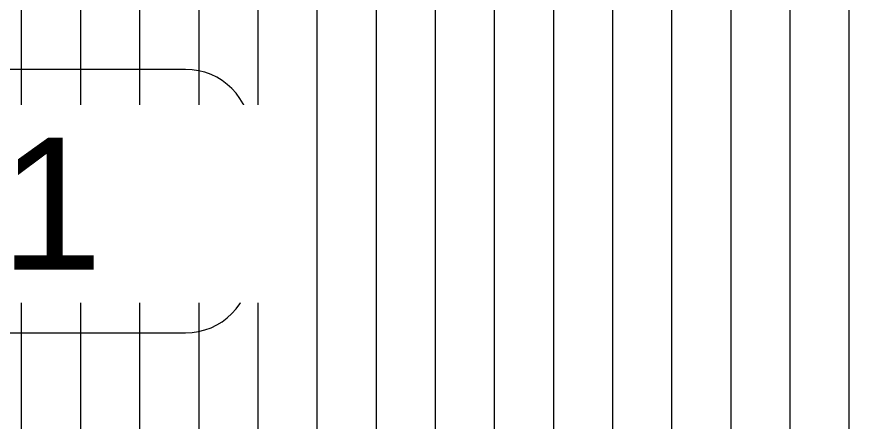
# Model space of a CAD drawing. Header units: millimetres. Extents: x -2361666 to -2009843, y -375 to 29863.
# Drawn here: x -2190135 to -2187517, y 8555 to 9783 of the extents above; entities that cross this region are included whole.
import ezdxf

# ---------------------------------------------------------------- set-up
doc = ezdxf.new("R2010")
doc.units = ezdxf.units.MM
doc.layers.add('A-WALL-IDEN', color=211, linetype='Continuous', lineweight=5)
doc.layers.add('A-WALL-PATT', color=111, linetype='Continuous', lineweight=5)
doc.styles.add('Arial_2', font='arial.ttf', dxfattribs={"height": 400})

# ---------------------------------------------------------------- blocks, each defined once
blk = doc.blocks.new('Wall Tag - Wall Tag 15W-1077267-SOUTH EAST - PART A')
at = {"layer": 'A-WALL-IDEN'}
for p, q in [((-908991.02358, 6800), (-911591.02358, 6800)), ((-908791.02358, 6200), (-908791.02358, 6600)), ((-911591.02358, 6000), (-908991.02358, 6000))]:
    blk.add_line(p, q, dxfattribs=at)
for centre, start, end in [((-908991.02358, 6600), 360, 90), ((-908991.02358, 6200), 270, 0)]:
    blk.add_arc(centre, 200, start, end, dxfattribs=at)

msp = doc.modelspace()

# ---------------------------------------------------------------- hatches: boundary and pattern name
at = {"layer": 'A-WALL-PATT'}
h = msp.add_hatch(dxfattribs=at)
h.set_pattern_fill('FP_104', color=256, style=0, pattern_type=2)
h.set_pattern_definition([(90, (-2124190.72, 7600), (-179.648, 1e-14), [])])
h.paths.add_polyline_path([(-2212405.7, 7600), (-2209821.8, 7600), (-2209822, 10211.5), (-2210438.4, 10545.3), (-2210449.2, 10555.4), (-2210455.4, 10568.4), (-2210456.6, 10609.6), (-2210456.6, 10639.2), (-2212405.7, 10674.4), (-2212405.7, 7676)])
h.paths.add_polyline_path([(-2177560.4, 7600), (-2172968.1, 7600), (-2172968.4, 9511.5), (-2173584.8, 9845.3), (-2173595.6, 9855.4), (-2173601.8, 9868.4), (-2173603, 9883.6), (-2173603, 9974.1), (-2183423.8, 10151.4), (-2183421.6, 10093.3), (-2182801.6, 9755.4), (-2182796.4, 9750.5), (-2182790.1, 9737.5), (-2182788.9, 9706), (-2182788.9, 7600), (-2178537.3, 7600)])
h.paths.add_polyline_path([(-2162987.3, 7600), (-2162987.6, 9411.5), (-2163604, 9745.3), (-2163614.8, 9755.4), (-2163621, 9768.4), (-2163622.2, 9794), (-2173273.7, 9968.2), (-2173273.4, 9944.4), (-2172651.5, 9605.4), (-2172646.2, 9600.5), (-2172640, 9587.5), (-2172638.8, 9556), (-2172638.8, 7600), (-2164861.1, 7600)])
h.paths.add_polyline_path([(-2148300.9, 7600), (-2148300.9, 9517.5), (-2153176.2, 9605.5), (-2152644.3, 9315.4), (-2152639.1, 9310.5), (-2152632.9, 9297.5), (-2152631.7, 9266), (-2152631.7, 7600), (-2149231.3, 7600)])
h.paths.add_polyline_path([(-2209672.1, 7600), (-2209642.1, 7600), (-2209642.4, 10211.5), (-2209672.1, 10227.6), (-2209672.1, 7676)])
h.paths.add_polyline_path([(-2209492.5, 7600), (-2201501.2, 7600), (-2201501.5, 10011.5), (-2202117.9, 10345.3), (-2202128.7, 10355.4), (-2202134.9, 10368.4), (-2202136.1, 10383.6), (-2202136.1, 10489), (-2210103, 10631.3), (-2209505.1, 10305.4), (-2209499.9, 10300.5), (-2209493.7, 10287.5), (-2209492.5, 10256), (-2209492.5, 7676)])
h.paths.add_polyline_path([(-2160953.7, 7600), (-2157912.9, 7600), (-2157913.2, 9311.5), (-2158529.6, 9645.3), (-2158540.4, 9655.4), (-2158546.6, 9668.4), (-2158547.8, 9702.5), (-2163185.2, 9786.1), (-2162670.7, 9505.4), (-2162663.2, 9495.7), (-2162659.3, 9487.5), (-2162658.1, 9456), (-2162658.1, 7600), (-2161930.5, 7600)])
h.paths.add_polyline_path([(-2157763.3, 7600), (-2157733.3, 7600), (-2157733.5, 9311.5), (-2157763.3, 9327.6), (-2157763.3, 7676)])
h.paths.add_polyline_path([(-2157583.6, 7600), (-2152961, 7600), (-2152961.2, 9221.5), (-2153577.6, 9555.3), (-2153588.5, 9565.4), (-2153594.7, 9578.4), (-2153595.9, 9613.1), (-2158126.9, 9694.9), (-2157596.3, 9405.4), (-2157591, 9400.5), (-2157584.8, 9387.5), (-2157583.6, 9356), (-2157583.6, 7676)])
h.paths.add_polyline_path([(-2172818.5, 7600), (-2172788.5, 7600), (-2172788.7, 9511.5), (-2172818.5, 9527.6), (-2172818.5, 7676)])
h.paths.add_polyline_path([(-2182938.6, 7600), (-2182938.8, 9661.5), (-2182968.6, 9677.6), (-2182968.6, 7600)])
h.paths.add_polyline_path([(-2183118.2, 7600), (-2183118.5, 9661.5), (-2183734.9, 9995.3), (-2183745.7, 10005.4), (-2183751.9, 10018.4), (-2183753.1, 10033.6), (-2183753.1, 10157.3), (-2192748.8, 10318.9), (-2192748.5, 10264.4), (-2192126.5, 9925.4), (-2192121.3, 9920.5), (-2192115.1, 9907.5), (-2192113.9, 9876), (-2192113.9, 7600), (-2191530.2, 7600), (-2191530.2, 8400), (-2190395.6, 8400), (-2190395.6, 7600), (-2183177.4, 7600)])
h.paths.add_polyline_path([(-2162837.7, 7600), (-2162807.7, 7600), (-2162808, 9411.5), (-2162837.7, 9427.6), (-2162837.7, 7676)])
h.paths.add_polyline_path([(-2192263.5, 7600), (-2192263.8, 9831.5), (-2192293.5, 9847.6), (-2192293.5, 7600)])
h.paths.add_polyline_path([(-2192443.2, 7600), (-2192443.4, 9831.5), (-2193059.8, 10165.3), (-2193070.6, 10175.4), (-2193076.8, 10188.4), (-2193078, 10203.6), (-2193078, 10325.6), (-2201806.8, 10483.1), (-2201806.6, 10444.4), (-2201184.6, 10105.4), (-2201179.3, 10100.5), (-2201173.1, 10087.5), (-2201171.9, 10056), (-2201171.9, 7600), (-2192457.6, 7600)])
h.paths.add_polyline_path([(-2152781.3, 7600), (-2152781.6, 9221.5), (-2152811.4, 9237.6), (-2152811.4, 7600)])
h.paths.add_polyline_path([(-2201351.6, 7600), (-2201321.6, 7600), (-2201321.8, 10011.5), (-2201351.6, 10027.6), (-2201351.6, 7676)])
h.paths.add_polyline_path([(-2173423.3, 9928.2), (-2173423.3, 9970.9), (-2173453.3, 9971.4), (-2173453.1, 9944.4), (-2173429, 9931.3)])
h.paths.add_polyline_path([(-2183573.5, 10078.2), (-2183573.5, 10154.1), (-2183603.5, 10154.6), (-2183603.2, 10094.4), (-2183579.1, 10081.3)])
h.paths.add_polyline_path([(-2192898.4, 10248.2), (-2192898.4, 10322.3), (-2192928.4, 10322.9), (-2192928.2, 10264.4), (-2192904.1, 10251.3)])
h.paths.add_polyline_path([(-2201956.4, 10428.2), (-2201956.4, 10485.8), (-2201986.5, 10486.3), (-2201986.2, 10444.4), (-2201962.1, 10431.3)])
h.paths.add_polyline_path([(-2210277, 10628.2), (-2210277, 10635.9), (-2210291.7, 10636.2), (-2210282.7, 10631.3)])

# ---------------------------------------------------------------- block references
at = {"layer": 'A-WALL-IDEN'}
msp.add_blockref('Wall Tag - Wall Tag 15W-1077267-SOUTH EAST - PART A', (-1280632.8, 2824.5), dxfattribs=at)

# ---------------------------------------------------------------- next in the draw order: texts
at = {"layer": 'A-WALL-IDEN', "insert": (-2191956.5, 9416.8), "char_height": 400, "width": 2565.4, "attachment_point": 1, "style": 'Arial_2', "bg_fill": 3, "box_fill_scale": 1.25, "bg_fill_color": 256, "bg_fill_true_color": 13158600, "bg_fill_transparency": 0}
msp.add_mtext('MLV001', dxfattribs=at)

doc.saveas('drawing.dxf')
